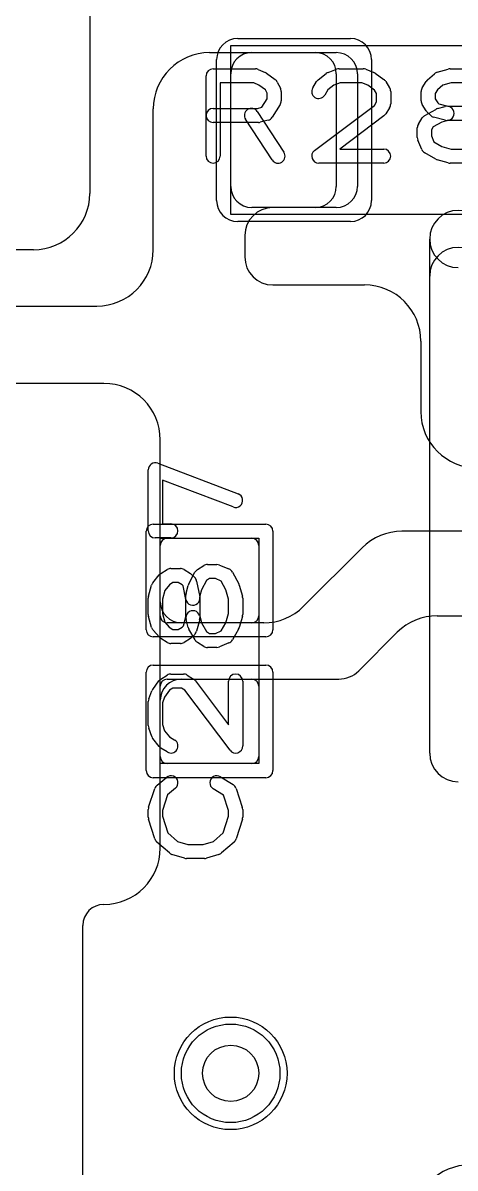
# Model space of a CAD drawing. Extents: x -1 to 20.9, y -0.5 to 20.
# Drawn here: x 6.412 to 7.947, y 7.863 to 11.931 of the extents above; entities that cross this region are included whole.
import ezdxf

# ---------------------------------------------------------------- set-up
doc = ezdxf.new("R2010")
doc.units = 0
for name, color, linetype in [('Hole', 1, 'CONTINUOUS'), ('L1', 3, 'CONTINUOUS'), ('L4', 3, 'CONTINUOUS'), ('MetalMask-A', 176, 'CONTINUOUS'), ('PartsArea-A', 111, 'CONTINUOUS'), ('PartsSilk-A', 221, 'CONTINUOUS'), ('Resist-A', 2, 'CONTINUOUS'), ('Resist-B', 2, 'CONTINUOUS'), ('Silk-A', 140, 'CONTINUOUS')]:
    doc.layers.add(name, color=color, linetype=linetype)

msp = doc.modelspace()

# ---------------------------------------------------------------- linework, layer by layer
at = {"layer": 'Hole'}
msp.add_circle((7.15, 8.2), 0.1, dxfattribs=at)
at = {"layer": 'L1'}
for p, q in [((6.65, 13.675), (6.65, 11.325)), ((7.075, 11.825), (7.45003, 11.825)), ((7.225, 11.825), (7.525, 11.825)), ((7.15, 11.35), (7.15, 11.75)), ((7.525, 11.75003), (7.525, 11.34997)), ((7.6, 11.75), (7.6, 11.35)), ((6.875, 11.125), (6.875, 11.625)), ((7.525, 11.275), (7.225, 11.275)), ((7.45003, 11.275), (7.3, 11.275)), ((7.2, 11.175), (7.2, 11.1)), ((6.45, 11.125), (5.24997, 11.125)), ((7.3, 11), (7.625, 11)), ((4, 10.925), (6.675, 10.925)), ((7.825, 10.8), (7.825, 10.55)), ((6.7, 10.65), (6.175, 10.65)), ((6.9, 9.87497), (6.9, 10.45)), ((6.925, 10.1), (7.225, 10.1)), ((8.45003, 10.125), (7.75784, 10.125)), ((6.9, 9.825), (6.9, 10.075)), ((7.25, 10.075), (7.25, 9.825)), ((7.61642, 10.06642), (7.40858, 9.85858)), ((7.88284, 9.825), (8.37503, 9.825)), ((7.225, 9.8), (6.925, 9.8)), ((7.26716, 9.8), (6.97497, 9.8)), ((7.60429, 9.62929), (7.74142, 9.76642)), ((6.925, 9.6), (7.225, 9.6)), ((6.97497, 9.6), (7.53358, 9.6)), ((6.9, 9.325), (6.9, 9.575)), ((7.25, 9.575), (7.25, 9.325)), ((6.9, 9), (6.9, 9.52503)), ((7.225, 9.3), (6.925, 9.3)), ((6.69997, 8.8), (6.7, 8.8)), ((6.625, 7.8), (6.625, 8.72503))]:
    msp.add_line(p, q, dxfattribs=at)
msp.add_circle((7.15, 8.2), 0.2, dxfattribs=at)
for centre, radius, start, end in [((7.075, 11.625), 0.2, 90, 180), ((7.225, 11.75), 0.075, 90, 180), ((7.45003, 11.75003), 0.07497, 0, 90), ((7.525, 11.75), 0.075, 0, 90), ((7.225, 11.35), 0.075, 180, -90), ((7.45003, 11.34997), 0.07497, -90, 0), ((7.525, 11.35), 0.075, -90, 0), ((6.45, 11.325), 0.2, -90, 0), ((7.3, 11.175), 0.1, 90, 180), ((6.675, 11.125), 0.2, -90, 0), ((7.3, 11.1), 0.1, 180, -90), ((7.625, 10.8), 0.2, 0, 90), ((6.7, 10.45), 0.2, 0, 90), ((8.025, 10.55), 0.2, 180, -90), ((6.925, 10.075), 0.025, 90, 180), ((7.225, 10.075), 0.025, 0, 90), ((7.75784, 9.925), 0.2, 90, 135), ((6.97497, 9.87497), 0.07497, 180, -90), ((7.26716, 10), 0.2, -90, -45), ((6.925, 9.825), 0.025, 180, -90), ((7.225, 9.825), 0.025, -90, 0), ((7.88284, 9.625), 0.2, 90, 135), ((6.97497, 9.52503), 0.07497, 90, 180), ((6.925, 9.575), 0.025, 90, 180), ((7.225, 9.575), 0.025, 0, 90), ((7.53358, 9.7), 0.1, -90, -45), ((6.925, 9.325), 0.025, 180, -90), ((7.225, 9.325), 0.025, -90, 0), ((6.7, 9), 0.2, -90, 0), ((6.69997, 8.72503), 0.07497, 90, 180), ((8, 7.675), 0.2, 90, 180)]:
    msp.add_arc(centre, radius, start, end, dxfattribs=at)
at = {"layer": 'L4'}
msp.add_circle((7.15, 8.2), 0.2, dxfattribs=at)
at = {"layer": 'MetalMask-A'}
for p, q in [((7.225, 11.825), (7.525, 11.825)), ((7.15, 11.35), (7.15, 11.75)), ((7.6, 11.75), (7.6, 11.35)), ((7.525, 11.275), (7.225, 11.275)), ((6.925, 10.1), (7.225, 10.1)), ((6.9, 9.825), (6.9, 10.075)), ((7.25, 10.075), (7.25, 9.825)), ((7.225, 9.8), (6.925, 9.8)), ((6.925, 9.6), (7.225, 9.6)), ((6.9, 9.325), (6.9, 9.575)), ((7.25, 9.575), (7.25, 9.325)), ((7.225, 9.3), (6.925, 9.3))]:
    msp.add_line(p, q, dxfattribs=at)
for centre, radius, start, end in [((7.225, 11.75), 0.075, 90, 180), ((7.525, 11.75), 0.075, 0, 90), ((7.225, 11.35), 0.075, 180, -90), ((7.525, 11.35), 0.075, -90, 0), ((6.925, 10.075), 0.025, 90, 180), ((7.225, 10.075), 0.025, 0, 90), ((6.925, 9.825), 0.025, 180, -90), ((7.225, 9.825), 0.025, -90, 0), ((6.925, 9.575), 0.025, 90, 180), ((7.225, 9.575), 0.025, 0, 90), ((6.925, 9.325), 0.025, 180, -90), ((7.225, 9.325), 0.025, -90, 0)]:
    msp.add_arc(centre, radius, start, end, dxfattribs=at)
at = {"layer": 'PartsArea-A'}
for p, q in [((7.15, 11.25), (7.15, 11.85)), ((7.15, 11.85), (8.45, 11.85)), ((8.45, 11.25), (7.15, 11.25)), ((6.9, 9.3), (6.9, 10.1)), ((6.9, 10.1), (7.25, 10.1)), ((7.25, 10.1), (7.25, 9.3)), ((7.25, 9.3), (6.9, 9.3))]:
    msp.add_line(p, q, dxfattribs=at)
at = {"layer": 'PartsSilk-A'}
for p, q in [((7.0875, 11.76759), (7.2375, 11.76759)), ((7.24765, 11.76544), (7.27265, 11.75433)), ((7.49563, 11.75497), (7.52618, 11.76608)), ((7.53472, 11.76759), (7.62083, 11.76759)), ((7.63011, 11.7658), (7.65789, 11.75469)), ((7.88341, 11.75552), (7.9223, 11.76663)), ((7.92917, 11.76759), (7.9875, 11.76759)), ((7.0625, 11.45741), (7.0625, 11.74259)), ((7.2322, 11.71759), (7.1125, 11.71759)), ((7.1125, 11.71759), (7.1125, 11.45741)), ((7.24993, 11.70971), (7.2322, 11.71759)), ((7.2772, 11.7517), (7.30776, 11.72948)), ((7.31542, 11.72044), (7.32653, 11.69822)), ((7.4413, 11.70029), (7.45519, 11.72251)), ((7.46077, 11.72878), (7.48855, 11.751)), ((7.53912, 11.71759), (7.51658, 11.70939)), ((7.61602, 11.71759), (7.53912, 11.71759)), ((7.63643, 11.70943), (7.61602, 11.71759)), ((7.66331, 11.7517), (7.69387, 11.72948)), ((7.70037, 11.72251), (7.71426, 11.70029)), ((7.83019, 11.70029), (7.84408, 11.72251)), ((7.84867, 11.72795), (7.87367, 11.75017)), ((7.93267, 11.71759), (7.90263, 11.70901)), ((7.984, 11.71759), (7.93267, 11.71759)), ((7.27343, 11.69263), (7.24993, 11.70971)), ((7.27917, 11.68114), (7.27343, 11.69263)), ((7.27917, 11.66087), (7.27917, 11.68114)), ((7.32917, 11.68704), (7.32917, 11.6537)), ((7.49533, 11.6924), (7.4837, 11.67379)), ((7.51658, 11.70939), (7.49533, 11.6924)), ((7.66054, 11.69189), (7.63643, 11.70943)), ((7.66806, 11.67987), (7.66054, 11.69189)), ((7.66806, 11.64976), (7.66806, 11.67987)), ((7.71806, 11.68704), (7.71806, 11.64259)), ((7.82639, 11.6537), (7.82639, 11.68704)), ((7.88457, 11.69296), (7.87639, 11.67987)), ((7.87639, 11.67987), (7.87639, 11.66087)), ((7.90263, 11.70901), (7.88457, 11.69296)), ((7.26042, 11.63087), (7.27917, 11.66087)), ((7.32537, 11.64045), (7.29759, 11.59601)), ((7.44747, 11.47739), (7.66043, 11.63756)), ((7.66043, 11.63756), (7.66806, 11.64976)), ((7.84408, 11.61823), (7.83019, 11.64045)), ((7.87639, 11.66087), (7.88497, 11.64715)), ((7.88384, 11.62601), (7.91162, 11.63342)), ((7.88497, 11.64715), (7.88932, 11.6428)), ((7.88932, 11.6428), (7.92134, 11.63426)), ((7.92134, 11.63426), (7.99861, 11.63426)), ((7.0875, 11.62685), (7.24533, 11.62685)), ((7.24453, 11.61553), (7.33898, 11.47109)), ((7.24533, 11.62685), (7.26042, 11.63087)), ((7.6942, 11.60039), (7.53733, 11.48241)), ((7.71426, 11.62934), (7.70037, 11.60712)), ((7.8163, 11.57066), (7.83019, 11.59288)), ((7.83899, 11.60134), (7.87788, 11.62356)), ((7.85871, 11.60269), (7.8476, 11.6138)), ((7.91162, 11.5851), (7.86995, 11.59621)), ((7.24861, 11.57685), (7.0875, 11.57685)), ((7.29714, 11.44373), (7.20269, 11.58817)), ((7.28283, 11.5851), (7.25505, 11.57769)), ((7.8125, 11.52407), (7.8125, 11.55741)), ((7.86925, 11.56104), (7.8625, 11.55024)), ((7.89986, 11.57853), (7.86925, 11.56104)), ((7.9245, 11.5851), (7.89986, 11.57853)), ((7.99533, 11.58426), (7.91806, 11.58426)), ((7.82831, 11.48112), (7.81442, 11.51445)), ((7.8625, 11.55024), (7.8625, 11.52907)), ((7.8625, 11.52907), (7.87119, 11.50822)), ((7.53733, 11.48241), (7.69306, 11.48241)), ((7.87119, 11.50822), (7.90006, 11.49173)), ((7.90006, 11.49173), (7.93267, 11.48241)), ((7.93267, 11.48241), (7.984, 11.48241)), ((7.69306, 11.43241), (7.4625, 11.43241)), ((7.87788, 11.44681), (7.83899, 11.46903)), ((7.9223, 11.43337), (7.88341, 11.44448)), ((7.9875, 11.43241), (7.92917, 11.43241)), ((7.8564, 9.337), (7.8564, 11.163)), ((6.85741, 10.12639), (6.85741, 10.34306)), ((6.89129, 10.36643), (7.17647, 10.25809)), ((7.15871, 10.21135), (6.90741, 10.30682)), ((6.90741, 10.30682), (6.90741, 10.15139)), ((6.90741, 10.15139), (6.93796, 10.15139)), ((6.93796, 10.10139), (6.88241, 10.10139)), ((7.06759, 10.00694), (7.10093, 10.00694)), ((6.874, 9.94201), (6.89622, 9.96979)), ((6.90249, 9.97537), (6.92471, 9.98926)), ((6.93796, 9.99306), (6.9713, 9.99306)), ((6.98455, 9.98926), (7.00677, 9.97537)), ((7.00109, 9.93815), (7.02331, 9.97982)), ((7.0112, 9.97185), (7.02231, 9.96074)), ((7.03213, 9.98926), (7.05435, 10.00314)), ((7.11054, 10.00502), (7.14387, 9.99114)), ((7.15632, 9.97982), (7.17854, 9.93815)), ((6.85837, 9.89437), (6.86948, 9.93326)), ((6.9326, 9.93523), (6.91618, 9.9147)), ((6.94513, 9.94306), (6.9326, 9.93523)), ((6.96413, 9.94306), (6.94513, 9.94306)), ((6.97785, 9.93448), (6.96413, 9.94306)), ((6.9816, 9.93074), (6.97785, 9.93448)), ((6.99123, 9.8826), (6.9816, 9.93074)), ((6.99158, 9.90505), (6.99899, 9.93283)), ((7.02914, 9.94796), (7.04025, 9.8924)), ((7.06428, 9.9504), (7.04656, 9.91717)), ((7.07476, 9.95694), (7.06428, 9.9504)), ((7.09593, 9.95694), (7.07476, 9.95694)), ((7.1164, 9.94842), (7.09593, 9.95694)), ((7.13317, 9.91697), (7.1164, 9.94842)), ((7.18052, 9.93326), (7.19163, 9.89437)), ((6.85741, 9.82917), (6.85741, 9.8875)), ((6.91618, 9.9147), (6.90741, 9.884)), ((6.90741, 9.884), (6.90741, 9.83267)), ((6.99074, 9.82134), (6.99074, 9.89861)), ((7.04656, 9.91717), (7.04074, 9.89533)), ((7.04074, 9.89533), (7.04074, 9.81806)), ((7.14259, 9.884), (7.13317, 9.91697)), ((7.14259, 9.83267), (7.14259, 9.884)), ((7.19259, 9.8875), (7.19259, 9.82917)), ((6.86948, 9.78341), (6.85837, 9.8223)), ((6.90741, 9.83267), (6.91599, 9.80263)), ((6.91599, 9.80263), (6.93204, 9.78457)), ((6.9822, 9.78932), (6.99074, 9.82134)), ((6.99899, 9.78384), (6.99158, 9.81162)), ((7.0399, 9.81162), (7.02879, 9.76995)), ((7.0399, 9.8245), (7.04647, 9.79986)), ((7.13327, 9.80006), (7.14259, 9.83267)), ((7.19163, 9.8223), (7.18052, 9.78341)), ((6.89705, 9.74867), (6.87483, 9.77367)), ((6.93204, 9.78457), (6.94513, 9.77639)), ((6.94513, 9.77639), (6.96413, 9.77639)), ((6.96413, 9.77639), (6.97785, 9.78497)), ((6.97785, 9.78497), (6.9822, 9.78932)), ((7.02366, 9.73899), (7.00144, 9.77788)), ((7.04647, 9.79986), (7.06396, 9.76925)), ((7.06396, 9.76925), (7.07476, 9.7625)), ((7.07476, 9.7625), (7.09593, 9.7625)), ((7.09593, 9.7625), (7.11678, 9.77119)), ((7.11678, 9.77119), (7.13327, 9.80006)), ((7.17819, 9.77788), (7.15597, 9.73899)), ((6.92471, 9.73019), (6.90249, 9.74408)), ((6.9713, 9.72639), (6.93796, 9.72639)), ((7.00677, 9.74408), (6.98455, 9.73019)), ((7.02231, 9.75871), (7.0112, 9.7476)), ((7.05434, 9.7163), (7.03212, 9.73019)), ((7.14388, 9.72831), (7.11055, 9.71442)), ((7.10093, 9.7125), (7.06759, 9.7125)), ((6.90249, 9.60037), (6.92471, 9.61426)), ((6.93796, 9.61806), (6.98241, 9.61806)), ((6.99566, 9.61426), (7.01788, 9.60037)), ((6.8592, 9.53011), (6.87031, 9.55789)), ((6.8733, 9.56331), (6.89552, 9.59387)), ((6.93311, 9.56054), (6.91557, 9.53643)), ((6.94513, 9.56806), (6.93311, 9.56054)), ((6.97524, 9.56806), (6.94513, 9.56806)), ((6.98744, 9.56043), (6.97524, 9.56806)), ((7.14761, 9.34747), (6.98744, 9.56043)), ((7.02461, 9.5942), (7.14259, 9.43733)), ((7.14259, 9.43733), (7.14259, 9.59306)), ((7.19259, 9.59306), (7.19259, 9.3625)), ((6.85741, 9.43472), (6.85741, 9.52083)), ((6.91557, 9.53643), (6.90741, 9.51602)), ((6.90741, 9.51602), (6.90741, 9.43912)), ((6.90741, 9.43912), (6.91561, 9.41658)), ((6.87003, 9.39563), (6.85892, 9.42618)), ((6.91561, 9.41658), (6.9326, 9.39533)), ((6.9326, 9.39533), (6.95121, 9.3837)), ((6.89622, 9.36077), (6.874, 9.38855)), ((6.92471, 9.3413), (6.90249, 9.35519)), ((6.88863, 9.22338), (6.92196, 9.25115)), ((7.11418, 9.25314), (7.15862, 9.22537)), ((6.85869, 9.1454), (6.88091, 9.21207)), ((6.95396, 9.21273), (6.9261, 9.18952)), ((7.1245, 9.18773), (7.08768, 9.21074)), ((7.16909, 9.21207), (7.19131, 9.1454)), ((6.9261, 9.18952), (6.90741, 9.13344)), ((7.14259, 9.13344), (7.1245, 9.18773)), ((6.85741, 9.10972), (6.85741, 9.1375)), ((6.90741, 9.13344), (6.90741, 9.11362)), ((6.90741, 9.11362), (6.92632, 9.05452)), ((7.12368, 9.05452), (7.14259, 9.11362)), ((7.14259, 9.11362), (7.14259, 9.13344)), ((7.19259, 9.1375), (7.19259, 9.10972)), ((6.88082, 9.03266), (6.8586, 9.1021)), ((7.1914, 9.1021), (7.16918, 9.03266)), ((6.92632, 9.05452), (6.96156, 9.02368)), ((7.08844, 9.02368), (7.12368, 9.05452)), ((6.93261, 8.98258), (6.88817, 9.02147)), ((6.96156, 9.02368), (6.99734, 9.0125)), ((6.99734, 9.0125), (7.05266, 9.0125)), ((7.05266, 9.0125), (7.08844, 9.02368)), ((7.16183, 9.02147), (7.11739, 8.98258)), ((6.98606, 8.96364), (6.94161, 8.97753)), ((7.05648, 8.9625), (6.99352, 8.9625)), ((7.10839, 8.97753), (7.06394, 8.96364))]:
    msp.add_line(p, q, dxfattribs=at)
for centre, radius, start, end in [((7.0875, 11.74259), 0.025, 90, 180), ((7.2375, 11.74259), 0.025, 66.04914, 90), ((7.2625, 11.73148), 0.025, 53.98274, 66.03964), ((7.50417, 11.73148), 0.025, 109.97919, 128.65478), ((7.53472, 11.74259), 0.025, 90, 109.98461), ((7.62083, 11.74259), 0.025, 68.2071, 90), ((7.64861, 11.73148), 0.025, 53.98274, 68.20215), ((7.89028, 11.73148), 0.025, 105.94854, 131.62783), ((7.92917, 11.74259), 0.025, 90, 105.94854), ((7.29306, 11.70926), 0.025, 26.56505, 53.97932), ((7.47639, 11.70926), 0.025, 128.66697, 147.98998), ((7.67917, 11.70926), 0.025, 32.00538, 53.97932), ((7.86528, 11.70926), 0.025, 131.62783, 147.99462), ((7.30417, 11.68704), 0.025, 0, 26.56505), ((7.4625, 11.68704), 0.025, 147.99462, -32.01002), ((7.69306, 11.68704), 0.025, 0, 32.01002), ((7.85139, 11.68704), 0.025, 147.99462, 180), ((7.30417, 11.6537), 0.025, -32.00538, 0), ((7.69306, 11.64259), 0.025, -32.00538, 0), ((7.85139, 11.6537), 0.025, 180, -147.99462), ((7.91806, 11.60926), 0.025, -75.07449, 104.93527), ((7.0875, 11.60185), 0.025, 90, -90), ((7.22361, 11.60185), 0.025, 33.18146, -146.81914), ((7.27639, 11.60926), 0.025, -75.07449, -32.01002), ((7.67917, 11.62037), 0.025, -53.0476, -32.01002), ((7.85139, 11.57963), 0.025, 119.73351, 147.98998), ((7.86528, 11.63148), 0.025, -147.99462, -135), ((7.87639, 11.62037), 0.025, -135, -104.92551), ((7.89028, 11.60185), 0.025, 104.92551, 119.74171), ((7.24861, 11.60185), 0.025, -90, -75.06473), ((7.8375, 11.55741), 0.025, 147.99462, 180), ((7.91806, 11.60926), 0.025, -104.92551, -90), ((7.8375, 11.52407), 0.025, 180, -157.37647), ((7.31806, 11.45741), 0.025, -146.81854, 33.18086), ((7.4625, 11.45741), 0.025, 126.9524, -90), ((7.69306, 11.45741), 0.025, -90, 90), ((7.85139, 11.49074), 0.025, -157.37309, -119.74171), ((7.0875, 11.45741), 0.025, 180, 0), ((7.89028, 11.46852), 0.025, -119.73351, -105.94345), ((7.92917, 11.45741), 0.025, -105.94854, -90), ((7.958, 11.163), 0.1016, 0, 180), ((7.958, 11.163), 0.1016, 90, -90), ((6.88241, 10.34306), 0.025, 69.19449, 180), ((7.16759, 10.23472), 0.025, -110.80551, 69.19819), ((6.93796, 10.12639), 0.025, -90, 90), ((6.88241, 10.12639), 0.025, 180, -90), ((7.06759, 9.98194), 0.025, 90, 121.99147), ((7.10093, 9.98194), 0.025, 67.39424, 90), ((6.91574, 9.95417), 0.025, 122.00538, 141.33303), ((6.93796, 9.96806), 0.025, 90, 122.00538), ((6.9713, 9.96806), 0.025, 57.99462, 90), ((6.99352, 9.95417), 0.025, 45, 57.99462), ((7.04537, 9.96806), 0.025, 121.98594, 151.93179), ((7.13426, 9.96806), 0.025, 28.0617, 67.39112), ((6.89352, 9.92639), 0.025, 141.33303, 164.05146), ((7.02315, 9.92639), 0.025, 151.9383, 165.06473), ((7.00463, 9.94306), 0.025, 11.30544, 45), ((7.15648, 9.92639), 0.025, 15.94854, 28.0682), ((6.88241, 9.8875), 0.025, 164.05146, 180), ((7.01574, 9.89861), 0.025, 165.07449, 180), ((7.01574, 9.8875), 0.025, -168.69456, 11.30795), ((7.16759, 9.8875), 0.025, 0, 15.94345), ((7.01574, 9.81806), 0.025, 14.92551, -165.06473), ((6.88241, 9.82917), 0.025, 180, -164.05146), ((7.01574, 9.81806), 0.025, -14.92551, 0), ((7.16759, 9.82917), 0.025, -15.94854, 0), ((6.89352, 9.79028), 0.025, -164.05146, -138.37217), ((7.02315, 9.79028), 0.025, -165.07449, -150.25829), ((7.00463, 9.77639), 0.025, -45, -14.92551), ((7.15648, 9.79028), 0.025, -29.73351, -15.94345), ((6.91574, 9.76528), 0.025, -138.37217, -122.00538), ((6.93796, 9.75139), 0.025, -122.00538, -90), ((6.9713, 9.75139), 0.025, -90, -57.99462), ((6.99352, 9.76528), 0.025, -57.99462, -45), ((7.04537, 9.75139), 0.025, -150.26649, -122.01002), ((7.13426, 9.75139), 0.025, -67.37309, -29.74171), ((7.06759, 9.7375), 0.025, -122.00538, -90), ((7.10093, 9.7375), 0.025, -90, -67.37647), ((6.91574, 9.57917), 0.025, 122.00538, 143.97932), ((6.93796, 9.59306), 0.025, 90, 122.01002), ((6.98241, 9.59306), 0.025, 57.99462, 90), ((7.00463, 9.57917), 0.025, 36.9524, 57.98998), ((7.16759, 9.59306), 0.025, 0, 180), ((6.89352, 9.54861), 0.025, 143.98274, 158.20215), ((6.88241, 9.52083), 0.025, 158.2071, 180), ((6.88241, 9.43472), 0.025, 180, -160.01539), ((6.89352, 9.40417), 0.025, -160.02081, -141.34522), ((6.91574, 9.37639), 0.025, -141.33303, -122.01002), ((6.93796, 9.3625), 0.025, -122.00538, 57.98998), ((7.16759, 9.3625), 0.025, -143.0476, 0), ((7.958, 9.337), 0.1016, 180, -90), ((6.93796, 9.23194), 0.025, -50.2091, 129.8005), ((7.10093, 9.23194), 0.025, 57.99462, -122.00075), ((6.90463, 9.20417), 0.025, 129.7909, 161.57954), ((7.14537, 9.20417), 0.025, 18.42046, 57.99462), ((6.88241, 9.1375), 0.025, 161.57954, 180), ((7.16759, 9.1375), 0.025, 0, 18.42046), ((6.88241, 9.10972), 0.025, 180, -162.25358), ((7.16759, 9.10972), 0.025, -17.74642, 0), ((6.90463, 9.04028), 0.025, -162.25358, -131.18808), ((7.14537, 9.04028), 0.025, -48.81192, -17.74642), ((6.94907, 9.00139), 0.025, -131.18808, -107.36223), ((6.99352, 8.9875), 0.025, -107.36223, -90), ((7.05648, 8.9875), 0.025, -90, -72.63777), ((7.10093, 9.00139), 0.025, -72.63777, -48.81192)]:
    msp.add_arc(centre, radius, start, end, dxfattribs=at)
at = {"layer": 'Resist-A'}
for p, q in [((7.175, 11.875), (7.575, 11.875)), ((7.1, 11.3), (7.1, 11.8)), ((7.65, 11.8), (7.65, 11.3)), ((7.575, 11.225), (7.175, 11.225)), ((6.875, 10.15), (7.275, 10.15)), ((6.85, 9.775), (6.85, 10.125)), ((7.3, 10.125), (7.3, 9.775)), ((7.275, 9.75), (6.875, 9.75)), ((6.875, 9.65), (7.275, 9.65)), ((6.85, 9.275), (6.85, 9.625)), ((7.3, 9.625), (7.3, 9.275)), ((7.275, 9.25), (6.875, 9.25))]:
    msp.add_line(p, q, dxfattribs=at)
msp.add_circle((7.15, 8.2), 0.175, dxfattribs=at)
for centre, radius, start, end in [((7.175, 11.8), 0.075, 90, 180), ((7.575, 11.8), 0.075, 0, 90), ((7.175, 11.3), 0.075, 180, -90), ((7.575, 11.3), 0.075, -90, 0), ((6.875, 10.125), 0.025, 90, 180), ((7.275, 10.125), 0.025, 0, 90), ((6.875, 9.775), 0.025, 180, -90), ((7.275, 9.775), 0.025, -90, 0), ((6.875, 9.625), 0.025, 90, 180), ((7.275, 9.625), 0.025, 0, 90), ((6.875, 9.275), 0.025, 180, -90), ((7.275, 9.275), 0.025, -90, 0)]:
    msp.add_arc(centre, radius, start, end, dxfattribs=at)
at = {"layer": 'Resist-B'}
msp.add_circle((7.15, 8.2), 0.175, dxfattribs=at)
at = {"layer": 'Silk-A'}
msp.add_line((7.8564, 9.337), (7.8564, 11.03164), dxfattribs=at)
for centre, start, end in [((7.958, 11.03164), 0, 180), ((7.958, 9.337), 180, -90)]:
    msp.add_arc(centre, 0.1016, start, end, dxfattribs=at)

doc.saveas('drawing.dxf')
